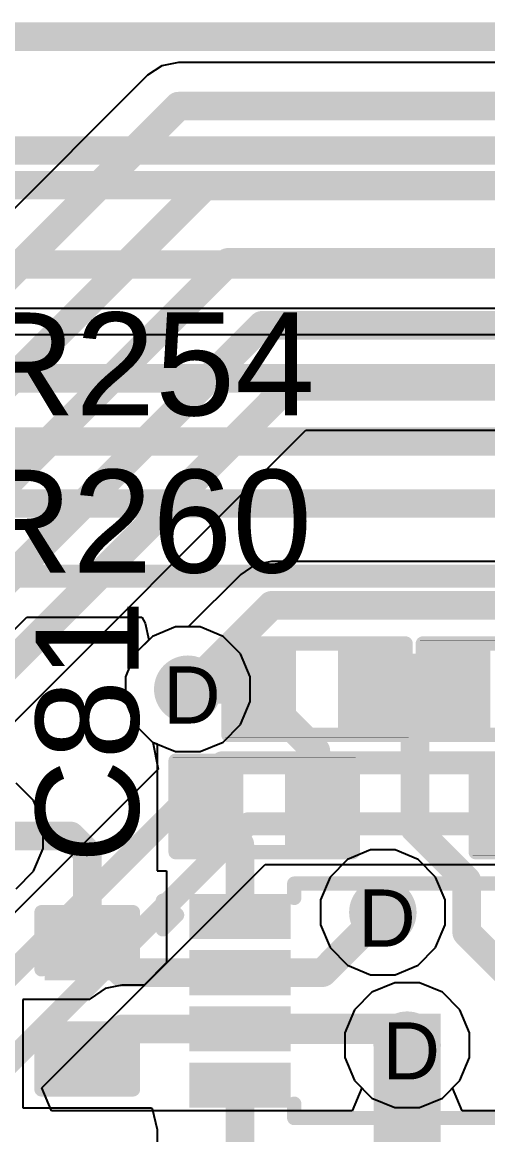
# Model space of a CAD drawing. Header units: inches. Extents: x -11 to 5428, y 0 to 5423.
# Drawn here: x 172.92 to 177.06, y 46.56 to 56.45 of the extents above; entities that cross this region are included whole.
import ezdxf

# ---------------------------------------------------------------- set-up
doc = ezdxf.new("R2010")
doc.units = ezdxf.units.IN
for name, color, linetype in [('Bottom Layer', 5, 'Continuous'), ('Dimension', 6, 'Continuous'), ('Drill Drawing', 1, 'Continuous'), ('GND', 16, 'Continuous'), ('PWR', 76, 'Continuous'), ('Top Layer', 1, 'Continuous'), ('Top Overlay', 2, 'Continuous'), ('Top Paste', 8, 'Continuous'), ('Top Solder', 216, 'Continuous'), ('Via Holes', 16, 'Continuous')]:
    doc.layers.add(name, color=color, linetype=linetype)
doc.styles.add('Arial', font='', dxfattribs={"height": 0.2})
doc.styles.get('Arial').set_extended_font_data('Arial')

# ---------------------------------------------------------------- blocks, each defined once
blk = doc.blocks.new('VSSOP_8_3_1_2_1__637')
at = {"layer": 'Top Layer'}
for points in [[(-1.15, 0.9), (-1.15, 0.6), (-1.95, 0.6), (-1.95, 0.9)], [(1.95, 0.9), (1.95, 0.6), (1.15, 0.6), (1.15, 0.9)], [(-1.15, 0.4), (-1.15, 0.1), (-1.95, 0.1), (-1.95, 0.4)], [(1.95, 0.4), (1.95, 0.1), (1.15, 0.1), (1.15, 0.4)], [(-1.15, -0.1), (-1.15, -0.4), (-1.95, -0.4), (-1.95, -0.1)], [(1.95, -0.1), (1.95, -0.4), (1.15, -0.4), (1.15, -0.1)], [(-1.15, -0.6), (-1.15, -0.9), (-1.95, -0.9), (-1.95, -0.6)], [(1.95, -0.6), (1.95, -0.9), (1.15, -0.9), (1.15, -0.6)]]:
    blk.add_hatch(color=1, dxfattribs=at).paths.add_polyline_path(points)
at = {"layer": 'Top Paste'}
for points in [[(-1.15, 0.9), (-1.15, 0.6), (-1.95, 0.6), (-1.95, 0.9)], [(1.95, 0.9), (1.95, 0.6), (1.15, 0.6), (1.15, 0.9)], [(-1.15, 0.4), (-1.15, 0.1), (-1.95, 0.1), (-1.95, 0.4)], [(1.95, 0.4), (1.95, 0.1), (1.15, 0.1), (1.15, 0.4)], [(-1.15, -0.1), (-1.15, -0.4), (-1.95, -0.4), (-1.95, -0.1)], [(1.95, -0.1), (1.95, -0.4), (1.15, -0.4), (1.15, -0.1)], [(-1.15, -0.6), (-1.15, -0.9), (-1.95, -0.9), (-1.95, -0.6)], [(1.95, -0.6), (1.95, -0.9), (1.15, -0.9), (1.15, -0.6)]]:
    blk.add_hatch(color=8, dxfattribs=at).paths.add_polyline_path(points)
at = {"layer": 'Top Solder'}
for points in [[(-1.1, 0.95), (-1.1, 0.55), (-2, 0.55), (-2, 0.95)], [(2, 0.95), (2, 0.55), (1.1, 0.55), (1.1, 0.95)], [(-1.1, 0.45), (-1.1, 0.05), (-2, 0.05), (-2, 0.45)], [(2, 0.45), (2, 0.05), (1.1, 0.05), (1.1, 0.45)], [(-1.1, -0.05), (-1.1, -0.45), (-2, -0.45), (-2, -0.05)], [(2, -0.05), (2, -0.45), (1.1, -0.45), (1.1, -0.05)], [(-1.1, -0.55), (-1.1, -0.95), (-2, -0.95), (-2, -0.55)], [(2, -0.55), (2, -0.95), (1.1, -0.95), (1.1, -0.55)]]:
    blk.add_hatch(color=216, dxfattribs=at).paths.add_polyline_path(points)
at = {"layer": 'Top Overlay'}
for points in [[(-1.0668, 1.0414, 0.127, 0.127, 0), (1.0668, 1.0414, 0.127, 0.127, 0)], [(-1.0668, 0.9144, 0.127, 0.127, 0), (-1.0668, 1.0414, 0.127, 0.127, 0)], [(1.0668, 0.9144, 0.127, 0.127, 0), (1.0668, 1.0414, 0.127, 0.127, 0)], [(-2.2352, 0.889, 0.127, 0.127, 0), (-2.1082, 0.762, 0.127, 0.127, 0)], [(-2.2352, 0.635, 0.127, 0.127, 0), (-2.2352, 0.889, 0.127, 0.127, 0)], [(-2.2352, 0.635, 0.127, 0.127, 0), (-2.1082, 0.762, 0.127, 0.127, 0)], [(-1.0668, -1.0414, 0.127, 0.127, 0), (-1.0668, -0.9144, 0.127, 0.127, 0)], [(1.0668, -1.0414, 0.127, 0.127, 0), (1.0668, -0.9144, 0.127, 0.127, 0)], [(-1.0668, -1.0414, 0.127, 0.127, 0), (1.0668, -1.0414, 0.127, 0.127, 0)]]:
    blk.add_lwpolyline(points, format="xyseb", dxfattribs=at)
for points in [[(-1.0986, 1.0414, 0.0635, 0.0635, 1), (-1.0351, 1.0414, 0.0635, 0.0635, 1)], [(-1.0986, 1.0414, 0.0635, 0.0635, 1), (-1.0351, 1.0414, 0.0635, 0.0635, 1)], [(1.035, 1.0414, 0.0635, 0.0635, 1), (1.0985, 1.0414, 0.0635, 0.0635, 1)], [(1.035, 1.0414, 0.0635, 0.0635, 1), (1.0985, 1.0414, 0.0635, 0.0635, 1)], [(-2.267, 0.889, 0.0635, 0.0635, 1), (-2.2035, 0.889, 0.0635, 0.0635, 1)], [(-2.267, 0.889, 0.0635, 0.0635, 1), (-2.2035, 0.889, 0.0635, 0.0635, 1)], [(-1.0986, 0.9144, 0.0635, 0.0635, 1), (-1.0351, 0.9144, 0.0635, 0.0635, 1)], [(1.035, 0.9144, 0.0635, 0.0635, 1), (1.0985, 0.9144, 0.0635, 0.0635, 1)], [(-2.14, 0.762, 0.0635, 0.0635, 1), (-2.0765, 0.762, 0.0635, 0.0635, 1)], [(-2.14, 0.762, 0.0635, 0.0635, 1), (-2.0765, 0.762, 0.0635, 0.0635, 1)], [(-2.267, 0.635, 0.0635, 0.0635, 1), (-2.2035, 0.635, 0.0635, 0.0635, 1)], [(-2.267, 0.635, 0.0635, 0.0635, 1), (-2.2035, 0.635, 0.0635, 0.0635, 1)], [(-1.0986, -0.9144, 0.0635, 0.0635, 1), (-1.0351, -0.9144, 0.0635, 0.0635, 1)], [(1.035, -0.9144, 0.0635, 0.0635, 1), (1.0985, -0.9144, 0.0635, 0.0635, 1)], [(-1.0986, -1.0414, 0.0635, 0.0635, 1), (-1.0351, -1.0414, 0.0635, 0.0635, 1)], [(-1.0986, -1.0414, 0.0635, 0.0635, 1), (-1.0351, -1.0414, 0.0635, 0.0635, 1)], [(1.035, -1.0414, 0.0635, 0.0635, 1), (1.0985, -1.0414, 0.0635, 0.0635, 1)], [(1.035, -1.0414, 0.0635, 0.0635, 1), (1.0985, -1.0414, 0.0635, 0.0635, 1)]]:
    blk.add_lwpolyline(points, format="xyseb", close=True, dxfattribs=at)
blk = doc.blocks.new('R___0402_660')
at = {"layer": 'Top Layer'}
for points in [[(-0.6985, -0.3175), (-0.6985, 0.3175), (-0.2413, 0.3175), (-0.2413, -0.3175)], [(0.2413, -0.3175), (0.2413, 0.3175), (0.6985, 0.3175), (0.6985, -0.3175)]]:
    blk.add_hatch(color=1, dxfattribs=at).paths.add_polyline_path(points)
at = {"layer": 'Top Paste'}
for points in [[(-0.6985, -0.3175), (-0.6985, 0.3175), (-0.2413, 0.3175), (-0.2413, -0.3175)], [(0.2413, -0.3175), (0.2413, 0.3175), (0.6985, 0.3175), (0.6985, -0.3175)]]:
    blk.add_hatch(color=8, dxfattribs=at).paths.add_polyline_path(points)
at = {"layer": 'Top Solder'}
for points in [[(-0.7535, -0.3725), (-0.7535, 0.3725), (-0.1863, 0.3725), (-0.1863, -0.3725)], [(0.1863, -0.3725), (0.1863, 0.3725), (0.7535, 0.3725), (0.7535, -0.3725)]]:
    blk.add_hatch(color=216, dxfattribs=at).paths.add_polyline_path(points)
at = {"layer": 'Top Overlay'}
for points in [[(-0.7874, 0.4064, 0.127, 0.127, 0), (-0.7874, -0.4064, 0.127, 0.127, 0)], [(0.7874, 0.4064, 0.127, 0.127, 0), (-0.7874, 0.4064, 0.127, 0.127, 0)], [(0.7874, 0.4064, 0.127, 0.127, 0), (0.7874, -0.4064, 0.127, 0.127, 0)], [(0.7874, -0.4064, 0.127, 0.127, 0), (-0.7874, -0.4064, 0.127, 0.127, 0)], [(0.8128, -0.4318, 0.00323, 0.00323, 0), (-0.8128, -0.4318, 0.00323, 0.00323, 0)]]:
    blk.add_lwpolyline(points, format="xyseb", dxfattribs=at)
for points in [[(-0.8191, 0.4064, 0.0635, 0.0635, 1), (-0.7556, 0.4064, 0.0635, 0.0635, 1)], [(-0.8191, 0.4064, 0.0635, 0.0635, 1), (-0.7556, 0.4064, 0.0635, 0.0635, 1)], [(0.7557, 0.4064, 0.0635, 0.0635, 1), (0.8192, 0.4064, 0.0635, 0.0635, 1)], [(0.7557, 0.4064, 0.0635, 0.0635, 1), (0.8192, 0.4064, 0.0635, 0.0635, 1)], [(-0.8191, -0.4064, 0.0635, 0.0635, 1), (-0.7556, -0.4064, 0.0635, 0.0635, 1)], [(-0.8191, -0.4064, 0.0635, 0.0635, 1), (-0.7556, -0.4064, 0.0635, 0.0635, 1)], [(0.7557, -0.4064, 0.0635, 0.0635, 1), (0.8192, -0.4064, 0.0635, 0.0635, 1)], [(0.7557, -0.4064, 0.0635, 0.0635, 1), (0.8192, -0.4064, 0.0635, 0.0635, 1)], [(-0.8136, -0.4318, 0.00161, 0.00161, 1), (-0.812, -0.4318, 0.00161, 0.00161, 1)], [(0.812, -0.4318, 0.00161, 0.00161, 1), (0.8136, -0.4318, 0.00161, 0.00161, 1)]]:
    blk.add_lwpolyline(points, format="xyseb", close=True, dxfattribs=at)
blk = doc.blocks.new('R___0402_661')
at = {"layer": 'Top Layer'}
for points in [[(-0.6985, -0.3175), (-0.6985, 0.3175), (-0.2413, 0.3175), (-0.2413, -0.3175)], [(0.2413, -0.3175), (0.2413, 0.3175), (0.6985, 0.3175), (0.6985, -0.3175)]]:
    blk.add_hatch(color=1, dxfattribs=at).paths.add_polyline_path(points)
at = {"layer": 'Top Paste'}
for points in [[(-0.6985, -0.3175), (-0.6985, 0.3175), (-0.2413, 0.3175), (-0.2413, -0.3175)], [(0.2413, -0.3175), (0.2413, 0.3175), (0.6985, 0.3175), (0.6985, -0.3175)]]:
    blk.add_hatch(color=8, dxfattribs=at).paths.add_polyline_path(points)
at = {"layer": 'Top Solder'}
for points in [[(-0.7535, -0.3725), (-0.7535, 0.3725), (-0.1863, 0.3725), (-0.1863, -0.3725)], [(0.1863, -0.3725), (0.1863, 0.3725), (0.7535, 0.3725), (0.7535, -0.3725)]]:
    blk.add_hatch(color=216, dxfattribs=at).paths.add_polyline_path(points)
at = {"layer": 'Top Overlay'}
for points in [[(-0.7874, -0.4064, 0.127, 0.127, 0), (-0.7874, 0.4064, 0.127, 0.127, 0)], [(-0.7874, 0.4064, 0.127, 0.127, 0), (0.7874, 0.4064, 0.127, 0.127, 0)], [(0.7874, -0.4064, 0.127, 0.127, 0), (0.7874, 0.4064, 0.127, 0.127, 0)], [(-0.7874, -0.4064, 0.127, 0.127, 0), (0.7874, -0.4064, 0.127, 0.127, 0)], [(-0.8128, -0.4318, 0.00323, 0.00323, 0), (0.8128, -0.4318, 0.00323, 0.00323, 0)]]:
    blk.add_lwpolyline(points, format="xyseb", dxfattribs=at)
for points in [[(-0.8192, 0.4064, 0.0635, 0.0635, 1), (-0.7557, 0.4064, 0.0635, 0.0635, 1)], [(-0.8192, 0.4064, 0.0635, 0.0635, 1), (-0.7557, 0.4064, 0.0635, 0.0635, 1)], [(0.7556, 0.4064, 0.0635, 0.0635, 1), (0.8191, 0.4064, 0.0635, 0.0635, 1)], [(0.7556, 0.4064, 0.0635, 0.0635, 1), (0.8191, 0.4064, 0.0635, 0.0635, 1)], [(-0.8192, -0.4064, 0.0635, 0.0635, 1), (-0.7557, -0.4064, 0.0635, 0.0635, 1)], [(-0.8192, -0.4064, 0.0635, 0.0635, 1), (-0.7557, -0.4064, 0.0635, 0.0635, 1)], [(0.7556, -0.4064, 0.0635, 0.0635, 1), (0.8191, -0.4064, 0.0635, 0.0635, 1)], [(0.7556, -0.4064, 0.0635, 0.0635, 1), (0.8191, -0.4064, 0.0635, 0.0635, 1)], [(-0.8136, -0.4318, 0.00161, 0.00161, 1), (-0.812, -0.4318, 0.00161, 0.00161, 1)], [(0.812, -0.4318, 0.00161, 0.00161, 1), (0.8136, -0.4318, 0.00161, 0.00161, 1)]]:
    blk.add_lwpolyline(points, format="xyseb", close=True, dxfattribs=at)
blk = doc.blocks.new('R___0402_665')
at = {"layer": 'Top Layer'}
for points in [[(-0.6985, -0.3175), (-0.6985, 0.3175), (-0.2413, 0.3175), (-0.2413, -0.3175)], [(0.2413, -0.3175), (0.2413, 0.3175), (0.6985, 0.3175), (0.6985, -0.3175)]]:
    blk.add_hatch(color=1, dxfattribs=at).paths.add_polyline_path(points)
at = {"layer": 'Top Paste'}
for points in [[(-0.6985, -0.3175), (-0.6985, 0.3175), (-0.2413, 0.3175), (-0.2413, -0.3175)], [(0.2413, -0.3175), (0.2413, 0.3175), (0.6985, 0.3175), (0.6985, -0.3175)]]:
    blk.add_hatch(color=8, dxfattribs=at).paths.add_polyline_path(points)
at = {"layer": 'Top Solder'}
for points in [[(-0.7535, -0.3725), (-0.7535, 0.3725), (-0.1863, 0.3725), (-0.1863, -0.3725)], [(0.1863, -0.3725), (0.1863, 0.3725), (0.7535, 0.3725), (0.7535, -0.3725)]]:
    blk.add_hatch(color=216, dxfattribs=at).paths.add_polyline_path(points)
at = {"layer": 'Top Overlay'}
for points in [[(-0.7874, 0.4064, 0.127, 0.127, 0), (-0.7874, -0.4064, 0.127, 0.127, 0)], [(0.7874, 0.4064, 0.127, 0.127, 0), (-0.7874, 0.4064, 0.127, 0.127, 0)], [(0.7874, 0.4064, 0.127, 0.127, 0), (0.7874, -0.4064, 0.127, 0.127, 0)], [(0.7874, -0.4064, 0.127, 0.127, 0), (-0.7874, -0.4064, 0.127, 0.127, 0)], [(0.8128, -0.4318, 0.00323, 0.00323, 0), (-0.8128, -0.4318, 0.00323, 0.00323, 0)]]:
    blk.add_lwpolyline(points, format="xyseb", dxfattribs=at)
for points in [[(-0.8191, 0.4064, 0.0635, 0.0635, 1), (-0.7556, 0.4064, 0.0635, 0.0635, 1)], [(-0.8191, 0.4064, 0.0635, 0.0635, 1), (-0.7556, 0.4064, 0.0635, 0.0635, 1)], [(0.7557, 0.4064, 0.0635, 0.0635, 1), (0.8192, 0.4064, 0.0635, 0.0635, 1)], [(0.7557, 0.4064, 0.0635, 0.0635, 1), (0.8192, 0.4064, 0.0635, 0.0635, 1)], [(-0.8191, -0.4064, 0.0635, 0.0635, 1), (-0.7556, -0.4064, 0.0635, 0.0635, 1)], [(-0.8191, -0.4064, 0.0635, 0.0635, 1), (-0.7556, -0.4064, 0.0635, 0.0635, 1)], [(0.7557, -0.4064, 0.0635, 0.0635, 1), (0.8192, -0.4064, 0.0635, 0.0635, 1)], [(0.7557, -0.4064, 0.0635, 0.0635, 1), (0.8192, -0.4064, 0.0635, 0.0635, 1)], [(-0.8136, -0.4318, 0.00161, 0.00161, 1), (-0.812, -0.4318, 0.00161, 0.00161, 1)], [(0.812, -0.4318, 0.00161, 0.00161, 1), (0.8136, -0.4318, 0.00161, 0.00161, 1)]]:
    blk.add_lwpolyline(points, format="xyseb", close=True, dxfattribs=at)
blk = doc.blocks.new('R___0402_666')
at = {"layer": 'Top Layer'}
for points in [[(-0.6985, -0.3175), (-0.6985, 0.3175), (-0.2413, 0.3175), (-0.2413, -0.3175)], [(0.2413, -0.3175), (0.2413, 0.3175), (0.6985, 0.3175), (0.6985, -0.3175)]]:
    blk.add_hatch(color=1, dxfattribs=at).paths.add_polyline_path(points)
at = {"layer": 'Top Paste'}
for points in [[(-0.6985, -0.3175), (-0.6985, 0.3175), (-0.2413, 0.3175), (-0.2413, -0.3175)], [(0.2413, -0.3175), (0.2413, 0.3175), (0.6985, 0.3175), (0.6985, -0.3175)]]:
    blk.add_hatch(color=8, dxfattribs=at).paths.add_polyline_path(points)
at = {"layer": 'Top Solder'}
for points in [[(-0.7535, -0.3725), (-0.7535, 0.3725), (-0.1863, 0.3725), (-0.1863, -0.3725)], [(0.1863, -0.3725), (0.1863, 0.3725), (0.7535, 0.3725), (0.7535, -0.3725)]]:
    blk.add_hatch(color=216, dxfattribs=at).paths.add_polyline_path(points)
at = {"layer": 'Top Overlay'}
for points in [[(-0.7874, -0.4064, 0.127, 0.127, 0), (-0.7874, 0.4064, 0.127, 0.127, 0)], [(-0.7874, 0.4064, 0.127, 0.127, 0), (0.7874, 0.4064, 0.127, 0.127, 0)], [(0.7874, -0.4064, 0.127, 0.127, 0), (0.7874, 0.4064, 0.127, 0.127, 0)], [(-0.7874, -0.4064, 0.127, 0.127, 0), (0.7874, -0.4064, 0.127, 0.127, 0)], [(-0.8128, -0.4318, 0.00323, 0.00323, 0), (0.8128, -0.4318, 0.00323, 0.00323, 0)]]:
    blk.add_lwpolyline(points, format="xyseb", dxfattribs=at)
for points in [[(-0.8192, 0.4064, 0.0635, 0.0635, 1), (-0.7557, 0.4064, 0.0635, 0.0635, 1)], [(-0.8192, 0.4064, 0.0635, 0.0635, 1), (-0.7557, 0.4064, 0.0635, 0.0635, 1)], [(0.7556, 0.4064, 0.0635, 0.0635, 1), (0.8191, 0.4064, 0.0635, 0.0635, 1)], [(0.7556, 0.4064, 0.0635, 0.0635, 1), (0.8191, 0.4064, 0.0635, 0.0635, 1)], [(-0.8192, -0.4064, 0.0635, 0.0635, 1), (-0.7557, -0.4064, 0.0635, 0.0635, 1)], [(-0.8192, -0.4064, 0.0635, 0.0635, 1), (-0.7557, -0.4064, 0.0635, 0.0635, 1)], [(0.7556, -0.4064, 0.0635, 0.0635, 1), (0.8191, -0.4064, 0.0635, 0.0635, 1)], [(0.7556, -0.4064, 0.0635, 0.0635, 1), (0.8191, -0.4064, 0.0635, 0.0635, 1)], [(-0.8136, -0.4318, 0.00161, 0.00161, 1), (-0.812, -0.4318, 0.00161, 0.00161, 1)], [(0.812, -0.4318, 0.00161, 0.00161, 1), (0.8136, -0.4318, 0.00161, 0.00161, 1)]]:
    blk.add_lwpolyline(points, format="xyseb", close=True, dxfattribs=at)
blk = doc.blocks.new('C___0402_790')
at = {"layer": 'Top Layer'}
for points in [[(-0.6985, -0.3175), (-0.6985, 0.3175), (-0.2413, 0.3175), (-0.2413, -0.3175)], [(0.2413, -0.3175), (0.2413, 0.3175), (0.6985, 0.3175), (0.6985, -0.3175)]]:
    blk.add_hatch(color=1, dxfattribs=at).paths.add_polyline_path(points)
at = {"layer": 'Top Paste'}
for points in [[(-0.6985, -0.3175), (-0.6985, 0.3175), (-0.2413, 0.3175), (-0.2413, -0.3175)], [(0.2413, -0.3175), (0.2413, 0.3175), (0.6985, 0.3175), (0.6985, -0.3175)]]:
    blk.add_hatch(color=8, dxfattribs=at).paths.add_polyline_path(points)
at = {"layer": 'Top Solder'}
for points in [[(-0.7585, -0.3775), (-0.7585, 0.3775), (-0.1813, 0.3775), (-0.1813, -0.3775)], [(0.1813, -0.3775), (0.1813, 0.3775), (0.7585, 0.3775), (0.7585, -0.3775)]]:
    blk.add_hatch(color=216, dxfattribs=at).paths.add_polyline_path(points)
at = {"layer": 'Top Overlay'}
for points in [[(-0.2794, 0.4064, 0.127, 0.127, 0), (-0.7874, 0.4064, 0.127, 0.127, 0)], [(-0.7874, -0.4064, 0.127, 0.127, 0), (-0.7874, 0.4064, 0.127, 0.127, 0)], [(0.7874, 0.4064, 0.127, 0.127, 0), (0.2794, 0.4064, 0.127, 0.127, 0)], [(0.7874, -0.4064, 0.127, 0.127, 0), (0.7874, 0.4064, 0.127, 0.127, 0)], [(-0.2794, -0.4064, 0.127, 0.127, 0), (-0.7874, -0.4064, 0.127, 0.127, 0)], [(0.7874, -0.4064, 0.127, 0.127, 0), (0.2794, -0.4064, 0.127, 0.127, 0)]]:
    blk.add_lwpolyline(points, format="xyseb", dxfattribs=at)
for points in [[(-0.8192, 0.4064, 0.0635, 0.0635, 1), (-0.7557, 0.4064, 0.0635, 0.0635, 1)], [(-0.8192, 0.4064, 0.0635, 0.0635, 1), (-0.7557, 0.4064, 0.0635, 0.0635, 1)], [(-0.3112, 0.4064, 0.0635, 0.0635, 1), (-0.2477, 0.4064, 0.0635, 0.0635, 1)], [(0.2476, 0.4064, 0.0635, 0.0635, 1), (0.3111, 0.4064, 0.0635, 0.0635, 1)], [(0.7556, 0.4064, 0.0635, 0.0635, 1), (0.8191, 0.4064, 0.0635, 0.0635, 1)], [(0.7556, 0.4064, 0.0635, 0.0635, 1), (0.8191, 0.4064, 0.0635, 0.0635, 1)], [(-0.8192, -0.4064, 0.0635, 0.0635, 1), (-0.7557, -0.4064, 0.0635, 0.0635, 1)], [(-0.8192, -0.4064, 0.0635, 0.0635, 1), (-0.7557, -0.4064, 0.0635, 0.0635, 1)], [(-0.3112, -0.4064, 0.0635, 0.0635, 1), (-0.2477, -0.4064, 0.0635, 0.0635, 1)], [(0.2476, -0.4064, 0.0635, 0.0635, 1), (0.3111, -0.4064, 0.0635, 0.0635, 1)], [(0.7556, -0.4064, 0.0635, 0.0635, 1), (0.8191, -0.4064, 0.0635, 0.0635, 1)], [(0.7556, -0.4064, 0.0635, 0.0635, 1), (0.8191, -0.4064, 0.0635, 0.0635, 1)]]:
    blk.add_lwpolyline(points, format="xyseb", close=True, dxfattribs=at)

msp = doc.modelspace()

# ---------------------------------------------------------------- hatches: boundary and pattern name
at = {"layer": 'Bottom Layer'}
h = msp.add_hatch(color=5, dxfattribs=at)
edge = h.paths.add_edge_path()
edge.add_arc((174.3894, 50.5206), 0.3, 0, 360)
h = msp.add_hatch(color=5, dxfattribs=at)
edge = h.paths.add_edge_path()
edge.add_arc((176.124, 48.5381), 0.3, 0, 360)
h = msp.add_hatch(color=5, dxfattribs=at)
edge = h.paths.add_edge_path()
edge.add_arc((176.3404, 47.3576), 0.3, 0, 360)
at = {"layer": 'GND'}
h = msp.add_hatch(color=16, dxfattribs=at)
edge = h.paths.add_edge_path()
edge.add_arc((174.3894, 50.5206), 0.3, 0, 360)
h = msp.add_hatch(color=16, dxfattribs=at)
edge = h.paths.add_edge_path()
edge.add_arc((176.124, 48.5381), 0.3, 0, 360)
h = msp.add_hatch(color=16, dxfattribs=at)
edge = h.paths.add_edge_path()
edge.add_arc((176.3404, 47.3576), 0.3, 0, 360)
at = {"layer": 'PWR'}
h = msp.add_hatch(color=76, dxfattribs=at)
edge = h.paths.add_edge_path()
edge.add_arc((174.3894, 50.5206), 0.3, 0, 360)
h = msp.add_hatch(color=76, dxfattribs=at)
edge = h.paths.add_edge_path()
edge.add_arc((176.124, 48.5381), 0.3, 0, 360)
h = msp.add_hatch(color=76, dxfattribs=at)
edge = h.paths.add_edge_path()
edge.add_arc((176.3404, 47.3576), 0.3, 0, 360)
at = {"layer": 'Top Layer'}
h = msp.add_hatch(color=1, dxfattribs=at)
edge = h.paths.add_edge_path()
edge.add_arc((174.3894, 50.5206), 0.3, 0, 360)
for points in [[(175.7801, 50.2031), (177.0259, 50.2031), (177.0259, 50.8381), (175.7801, 50.8381)], [(174.453, 47.3674), (176.6392, 47.3674), (176.6392, 47.6375), (174.453, 47.6375)], [(176.041, 44.6405), (176.6392, 44.6405), (176.6392, 47.6375), (176.041, 47.6375)]]:
    msp.add_hatch(color=1, dxfattribs=at).paths.add_polyline_path(points)
h = msp.add_hatch(color=1, dxfattribs=at)
edge = h.paths.add_edge_path()
edge.add_arc((176.124, 48.5381), 0.3, 0, 360)
h = msp.add_hatch(color=1, dxfattribs=at)
edge = h.paths.add_edge_path()
edge.add_arc((176.3404, 47.3576), 0.3, 0, 360)
at = {"layer": 'Via Holes'}
h = msp.add_hatch(color=7, dxfattribs=at)
edge = h.paths.add_edge_path()
edge.add_arc((174.3894, 50.5206), 0.15, 0, 360)
h = msp.add_hatch(color=7, dxfattribs=at)
edge = h.paths.add_edge_path()
edge.add_arc((176.124, 48.5381), 0.15, 0, 360)
h = msp.add_hatch(color=7, dxfattribs=at)
edge = h.paths.add_edge_path()
edge.add_arc((176.3404, 47.3576), 0.15, 0, 360)

# ---------------------------------------------------------------- linework, layer by layer
at = {"layer": 'Bottom Layer'}
for p, q in [((174.1582, 56.0611), (174.0322, 55.9769)), ((174.3068, 56.0907), (174.1582, 56.0611)), ((179.2338, 56.0907), (174.3068, 56.0907)), ((174.0322, 55.9769), (170.3204, 52.2651)), ((171.9228, 49.3062), (175.4401, 52.8235)), ((175.4401, 52.8235), (186.8735, 52.8235)), ((174.9864, 51.6251), (174.8604, 51.5409)), ((175.1351, 51.6547), (174.9864, 51.6251)), ((188.4939, 51.6547), (175.1351, 51.6547)), ((174.8604, 51.5409), (174.3941, 51.0746)), ((174.2792, 51.0746), (174.0756, 50.9903)), ((174.3941, 51.0746), (174.2792, 51.0746)), ((174.0756, 50.9903), (173.9198, 50.8344)), ((173.9198, 50.8344), (173.8354, 50.6308)), ((173.8354, 50.6308), (173.8354, 50.4104)), ((173.8354, 50.4104), (173.9198, 50.2068)), ((173.9198, 50.2068), (174.0756, 50.051)), ((174.0756, 50.051), (174.0778, 50.0501)), ((174.0778, 50.0501), (174.1255, 49.8104)), ((174.1255, 49.8104), (172.3633, 48.0482)), ((173.0929, 46.9786), (175.0766, 48.9623)), ((175.0766, 48.9623), (192.1362, 48.9623)), ((176.2302, 47.9116), (176.0266, 47.8273)), ((176.4506, 47.9116), (176.2302, 47.9116)), ((176.6542, 47.8273), (176.4506, 47.9116)), ((176.0266, 47.8273), (175.8707, 47.6714)), ((176.8101, 47.6714), (176.6542, 47.8273)), ((175.8707, 47.6714), (175.7864, 47.4678)), ((176.8944, 47.4678), (176.8101, 47.6714)), ((175.7864, 47.4678), (175.7864, 47.2474)), ((176.8944, 47.2474), (176.8944, 47.4678)), ((175.7864, 47.2474), (175.8707, 47.0438)), ((176.8101, 47.0438), (176.8944, 47.2474)), ((173.1771, 46.7754), (173.0929, 46.9786)), ((175.9359, 46.9786), (175.8517, 46.7754)), ((175.8707, 47.0438), (175.9359, 46.9786)), ((176.7449, 46.9786), (176.8101, 47.0438)), ((176.829, 46.7754), (176.7449, 46.9786)), ((175.8517, 46.7754), (173.1771, 46.7754)), ((180.7578, 46.7754), (176.829, 46.7754))]:
    msp.add_line(p, q, dxfattribs=at)
for points in [[(157.734, 39.1294, 0.254, 0.254, 0), (174.3068, 55.7022, 0.254, 0.254, 0)], [(174.3068, 55.7022, 0.254, 0.254, 0), (179.6288, 55.7022, 0.254, 0.254, 0)], [(158.3497, 38.7992, 0.254, 0.254, 0), (174.5415, 54.991, 0.254, 0.254, 0)], [(174.5415, 54.991, 0.254, 0.254, 0), (185.928, 54.991, 0.254, 0.254, 0)], [(159.0295, 38.596, 0.254, 0.254, 0), (174.7473, 54.3139, 0.254, 0.254, 0)], [(174.7473, 54.3139, 0.254, 0.254, 0), (186.1591, 54.3139, 0.254, 0.254, 0)], [(160.0518, 38.7567, 0.254, 0.254, 0), (175.0495, 53.7544, 0.254, 0.254, 0)], [(175.0495, 53.7544, 0.254, 0.254, 0), (186.5078, 53.7544, 0.254, 0.254, 0)], [(161.0741, 39.0068, 0.254, 0.254, 0), (175.2792, 53.2119, 0.254, 0.254, 0)], [(175.2792, 53.2119, 0.254, 0.254, 0), (186.8735, 53.2119, 0.254, 0.254, 0)], [(174.3894, 50.5206, 0.254, 0.254, 0), (175.1351, 51.2662, 0.254, 0.254, 0)], [(175.1351, 51.2662, 0.254, 0.254, 0), (188.6548, 51.2662, 0.254, 0.254, 0)], [(163.3646, 38.5368, 0.2032, 0.2032, 0), (174.695, 49.8672, 0.2032, 0.2032, 0)], [(174.695, 49.8672, 0.2032, 0.2032, 0), (191.9548, 49.8672, 0.2032, 0.2032, 0)], [(163.958, 38.3565, 0.2032, 0.2032, 0), (174.9265, 49.3249, 0.2032, 0.2032, 0)], [(174.9265, 49.3249, 0.2032, 0.2032, 0), (192.1999, 49.3249, 0.2032, 0.2032, 0)]]:
    msp.add_lwpolyline(points, format="xyseb", dxfattribs=at)
for points in [[(174.2433, 55.7022, 0.127, 0.127, 1), (174.3703, 55.7022, 0.127, 0.127, 1)], [(174.2433, 55.7022, 0.127, 0.127, 1), (174.3703, 55.7022, 0.127, 0.127, 1)], [(174.478, 54.991, 0.127, 0.127, 1), (174.605, 54.991, 0.127, 0.127, 1)], [(174.478, 54.991, 0.127, 0.127, 1), (174.605, 54.991, 0.127, 0.127, 1)], [(174.6838, 54.3139, 0.127, 0.127, 1), (174.8108, 54.3139, 0.127, 0.127, 1)], [(174.6838, 54.3139, 0.127, 0.127, 1), (174.8108, 54.3139, 0.127, 0.127, 1)], [(174.986, 53.7544, 0.127, 0.127, 1), (175.113, 53.7544, 0.127, 0.127, 1)], [(174.986, 53.7544, 0.127, 0.127, 1), (175.113, 53.7544, 0.127, 0.127, 1)], [(175.2157, 53.2119, 0.127, 0.127, 1), (175.3427, 53.2119, 0.127, 0.127, 1)], [(175.2157, 53.2119, 0.127, 0.127, 1), (175.3427, 53.2119, 0.127, 0.127, 1)], [(175.0716, 51.2662, 0.127, 0.127, 1), (175.1986, 51.2662, 0.127, 0.127, 1)], [(175.0716, 51.2662, 0.127, 0.127, 1), (175.1986, 51.2662, 0.127, 0.127, 1)], [(174.3259, 50.5206, 0.127, 0.127, 1), (174.4529, 50.5206, 0.127, 0.127, 1)], [(174.6442, 49.8672, 0.1016, 0.1016, 1), (174.7458, 49.8672, 0.1016, 0.1016, 1)], [(174.6442, 49.8672, 0.1016, 0.1016, 1), (174.7458, 49.8672, 0.1016, 0.1016, 1)], [(174.8757, 49.3249, 0.1016, 0.1016, 1), (174.9773, 49.3249, 0.1016, 0.1016, 1)], [(174.8757, 49.3249, 0.1016, 0.1016, 1), (174.9773, 49.3249, 0.1016, 0.1016, 1)]]:
    msp.add_lwpolyline(points, format="xyseb", close=True, dxfattribs=at)
at = {"layer": 'Dimension'}
msp.add_lwpolyline([(0, 55, 0.254, 0.254, 0), (344, 55, 0.254, 0.254, 0)], format="xyseb", dxfattribs=at)
at = {"layer": 'GND'}
for p, q in [((174.2792, 51.0746), (174.0756, 50.9903)), ((174.4996, 51.0746), (174.2792, 51.0746)), ((174.7033, 50.9903), (174.4996, 51.0746)), ((174.0756, 50.9903), (173.9198, 50.8344)), ((174.8591, 50.8344), (174.7033, 50.9903)), ((173.9198, 50.8344), (173.8354, 50.6308)), ((174.9434, 50.6308), (174.8591, 50.8344)), ((173.8354, 50.6308), (173.8354, 50.4104)), ((174.9434, 50.4104), (174.9434, 50.6308)), ((173.8354, 50.4104), (173.9198, 50.2068)), ((174.8591, 50.2068), (174.9434, 50.4104)), ((173.9198, 50.2068), (174.0756, 50.051)), ((174.7033, 50.051), (174.8591, 50.2068)), ((174.0756, 50.051), (174.2792, 49.9666)), ((174.4996, 49.9666), (174.7033, 50.051)), ((174.2792, 49.9666), (174.4996, 49.9666)), ((176.2302, 47.9116), (176.0266, 47.8273)), ((176.4506, 47.9116), (176.2302, 47.9116)), ((176.6542, 47.8273), (176.4506, 47.9116)), ((176.0266, 47.8273), (175.8707, 47.6714)), ((176.8101, 47.6714), (176.6542, 47.8273)), ((175.8707, 47.6714), (175.7864, 47.4678)), ((176.8944, 47.4678), (176.8101, 47.6714)), ((175.7864, 47.4678), (175.7864, 47.2474)), ((176.8944, 47.2474), (176.8944, 47.4678)), ((175.7864, 47.2474), (175.8707, 47.0438)), ((176.8101, 47.0438), (176.8944, 47.2474)), ((175.8707, 47.0438), (176.0266, 46.8879)), ((176.6542, 46.8879), (176.8101, 47.0438)), ((176.0266, 46.8879), (176.2302, 46.8036)), ((176.4506, 46.8036), (176.6542, 46.8879)), ((176.2302, 46.8036), (176.4506, 46.8036))]:
    msp.add_line(p, q, dxfattribs=at)
at = {"layer": 'PWR'}
for p, q in [((174.2792, 51.0746), (174.0756, 50.9903)), ((174.4996, 51.0746), (174.2792, 51.0746)), ((174.7033, 50.9903), (174.4996, 51.0746)), ((174.0756, 50.9903), (173.9198, 50.8344)), ((174.8591, 50.8344), (174.7033, 50.9903)), ((173.9198, 50.8344), (173.8354, 50.6308)), ((174.9434, 50.6308), (174.8591, 50.8344)), ((173.8354, 50.6308), (173.8354, 50.4104)), ((174.9434, 50.4104), (174.9434, 50.6308)), ((173.8354, 50.4104), (173.9198, 50.2068)), ((174.8591, 50.2068), (174.9434, 50.4104)), ((173.9198, 50.2068), (174.0756, 50.051)), ((174.7033, 50.051), (174.8591, 50.2068)), ((174.0756, 50.051), (174.2792, 49.9666)), ((174.4996, 49.9666), (174.7033, 50.051)), ((174.2792, 49.9666), (174.4996, 49.9666)), ((173.019, 49.5308), (172.8631, 49.6866)), ((173.1033, 49.3272), (173.019, 49.5308)), ((173.1033, 49.1068), (173.1033, 49.3272)), ((173.019, 48.9031), (173.1033, 49.1068)), ((176.0138, 49.0921), (175.8102, 49.0077)), ((176.2342, 49.0921), (176.0138, 49.0921)), ((176.4378, 49.0077), (176.2342, 49.0921)), ((175.8102, 49.0077), (175.6543, 48.8519)), ((176.5937, 48.8519), (176.4378, 49.0077)), ((172.8631, 48.7473), (173.019, 48.9031)), ((175.6543, 48.8519), (175.57, 48.6483)), ((176.678, 48.6483), (176.5937, 48.8519)), ((175.57, 48.6483), (175.57, 48.4279)), ((176.678, 48.4279), (176.678, 48.6483)), ((175.57, 48.4279), (175.6543, 48.2243)), ((176.5937, 48.2243), (176.678, 48.4279)), ((175.6543, 48.2243), (175.8102, 48.0684)), ((176.4378, 48.0684), (176.5937, 48.2243)), ((175.8102, 48.0684), (176.0138, 47.9841)), ((176.2342, 47.9841), (176.4378, 48.0684)), ((176.0138, 47.9841), (176.2342, 47.9841))]:
    msp.add_line(p, q, dxfattribs=at)
at = {"layer": 'Top Layer'}
for p, q in [((168.2112, 53.9066), (177.215, 53.9066)), ((184.2592, 53.6709), (168.2112, 53.6709)), ((169.7603, 47.9625), (172.9598, 51.1621)), ((172.9598, 51.1621), (173.982, 51.1621)), ((173.982, 51.1621), (174.0119, 51.1072)), ((174.0119, 51.1072), (174.0443, 50.9589)), ((174.0443, 50.9589), (173.9198, 50.8344)), ((173.9198, 50.8344), (173.8354, 50.6308)), ((173.8354, 50.6308), (173.8354, 50.4104)), ((173.8354, 50.4104), (173.9198, 50.2068)), ((173.9198, 50.2068), (174.0756, 50.051)), ((174.0756, 50.051), (174.1164, 50.0341)), ((174.1164, 50.0341), (174.1164, 48.9077)), ((174.1164, 48.9077), (174.199, 48.906)), ((174.199, 48.906), (174.199, 48.098)), ((174.199, 48.0937), (174.0022, 47.8905)), ((174.199, 48.098), (174.199, 48.098)), ((174.199, 48.098), (174.199, 48.0937)), ((173.6558, 47.8609), (173.5297, 47.7767)), ((173.8044, 47.8905), (173.6558, 47.8609)), ((174.0022, 47.8905), (173.8044, 47.8905)), ((173.5178, 47.7647), (172.9241, 47.7647)), ((172.9241, 47.7647), (172.9241, 46.7995)), ((173.5297, 47.7767), (173.5178, 47.7647)), ((172.9241, 46.7995), (174.0671, 46.7995)), ((174.0671, 46.7995), (174.0721, 46.7939)), ((174.0721, 46.7939), (174.1164, 46.609)), ((174.1164, 46.609), (174.1164, 46.609)), ((174.1164, 46.609), (174.1164, 45.466))]:
    msp.add_line(p, q, dxfattribs=at)
for points in [[(167.7286, 56.3205, 0.254, 0.254, 0), (177.3007, 56.3205, 0.254, 0.254, 0)], [(167.7286, 55.3078, 0.254, 0.254, 0), (177.2219, 55.3078, 0.254, 0.254, 0)], [(167.7286, 54.2951, 0.254, 0.254, 0), (177.215, 54.2951, 0.254, 0.254, 0)], [(167.7286, 53.2824, 0.254, 0.254, 0), (211.495, 53.2824, 0.254, 0.254, 0)], [(168.0918, 52.7218, 0.254, 0.254, 0), (211.1963, 52.7218, 0.254, 0.254, 0)], [(172.5898, 52.1711, 0.254, 0.254, 0), (210.881, 52.1711, 0.254, 0.254, 0)], [(172.8097, 51.5247, 0.2032, 0.2032, 0), (191.8208, 51.5247, 0.2032, 0.2032, 0)], [(174.3894, 50.5206, 0.254, 0.254, 0), (175.0244, 50.5206, 0.254, 0.254, 0)], [(175.0689, 50.4317, 0.254, 0.254, 0), (175.0689, 50.5206, 0.254, 0.254, 0)], [(176.4099, 49.2811, 0.254, 0.254, 0), (176.4099, 50.5461, 0.254, 0.254, 0)], [(175.0689, 50.4317, 0.254, 0.254, 0), (175.5288, 49.9718, 0.254, 0.254, 0)], [(175.5288, 49.4892, 0.254, 0.254, 0), (175.5288, 49.9718, 0.254, 0.254, 0)], [(174.599, 49.3903, 0.254, 0.254, 0), (174.599, 49.4792, 0.254, 0.254, 0)], [(175.5288, 49.4892, 0.254, 0.254, 0), (175.5388, 49.4792, 0.254, 0.254, 0)], [(174.599, 49.3903, 0.254, 0.254, 0), (174.7006, 49.2887, 0.254, 0.254, 0)], [(172.5493, 49.217, 0.254, 0.254, 0), (173.3468, 49.217, 0.254, 0.254, 0)], [(173.3468, 49.217, 0.254, 0.254, 0), (173.4956, 49.0682, 0.254, 0.254, 0)], [(174.7006, 49.2887, 0.254, 0.254, 0), (174.7042, 49.2887, 0.254, 0.254, 0)], [(174.7042, 49.2887, 0.254, 0.254, 0), (174.853, 49.1399, 0.254, 0.254, 0)], [(176.4099, 49.2811, 0.254, 0.254, 0), (176.8698, 48.8212, 0.254, 0.254, 0)], [(174.853, 48.502, 0.254, 0.254, 0), (174.853, 49.1399, 0.254, 0.254, 0)], [(173.4956, 48.2219, 0.254, 0.254, 0), (173.4956, 49.0682, 0.254, 0.254, 0)], [(176.8698, 48.3586, 0.254, 0.254, 0), (176.8698, 48.8212, 0.254, 0.254, 0)], [(175.5879, 48.002, 0.254, 0.254, 0), (176.124, 48.5381, 0.254, 0.254, 0)], [(176.8698, 48.3586, 0.254, 0.254, 0), (177.2264, 48.002, 0.254, 0.254, 0)], [(173.4956, 48.2219, 0.254, 0.254, 0), (173.5845, 48.2219, 0.254, 0.254, 0)], [(173.5845, 48.2219, 0.254, 0.254, 0), (173.8045, 48.002, 0.254, 0.254, 0)], [(173.8045, 48.002, 0.254, 0.254, 0), (175.5879, 48.002, 0.254, 0.254, 0)], [(173.5845, 47.2821, 0.254, 0.254, 0), (173.8044, 47.502, 0.254, 0.254, 0)], [(173.8044, 47.502, 0.254, 0.254, 0), (174.853, 47.502, 0.254, 0.254, 0)], [(174.853, 47.502, 0.254, 0.254, 0), (175.8404, 47.502, 0.254, 0.254, 0)], [(173.4956, 47.2821, 0.254, 0.254, 0), (173.5845, 47.2821, 0.254, 0.254, 0)], [(174.853, 46.3768, 0.254, 0.254, 0), (174.853, 47.002, 0.254, 0.254, 0)]]:
    msp.add_lwpolyline(points, format="xyseb", dxfattribs=at)
for points in [[(174.3259, 50.5206, 0.127, 0.127, 1), (174.4529, 50.5206, 0.127, 0.127, 1)], [(174.9609, 50.5206, 0.127, 0.127, 1), (175.0879, 50.5206, 0.127, 0.127, 1)], [(175.0054, 50.5206, 0.127, 0.127, 1), (175.1324, 50.5206, 0.127, 0.127, 1)], [(176.3464, 50.5461, 0.127, 0.127, 1), (176.4734, 50.5461, 0.127, 0.127, 1)], [(175.0054, 50.4317, 0.127, 0.127, 1), (175.1324, 50.4317, 0.127, 0.127, 1)], [(175.0054, 50.4317, 0.127, 0.127, 1), (175.1324, 50.4317, 0.127, 0.127, 1)], [(175.4653, 49.9718, 0.127, 0.127, 1), (175.5923, 49.9718, 0.127, 0.127, 1)], [(175.4653, 49.9718, 0.127, 0.127, 1), (175.5923, 49.9718, 0.127, 0.127, 1)], [(174.5355, 49.4792, 0.127, 0.127, 1), (174.6625, 49.4792, 0.127, 0.127, 1)], [(175.4653, 49.4892, 0.127, 0.127, 1), (175.5923, 49.4892, 0.127, 0.127, 1)], [(175.4653, 49.4892, 0.127, 0.127, 1), (175.5923, 49.4892, 0.127, 0.127, 1)], [(175.4753, 49.4792, 0.127, 0.127, 1), (175.6023, 49.4792, 0.127, 0.127, 1)], [(174.5355, 49.3903, 0.127, 0.127, 1), (174.6625, 49.3903, 0.127, 0.127, 1)], [(174.5355, 49.3903, 0.127, 0.127, 1), (174.6625, 49.3903, 0.127, 0.127, 1)], [(173.2833, 49.217, 0.127, 0.127, 1), (173.4103, 49.217, 0.127, 0.127, 1)], [(173.2833, 49.217, 0.127, 0.127, 1), (173.4103, 49.217, 0.127, 0.127, 1)], [(174.6371, 49.2887, 0.127, 0.127, 1), (174.7641, 49.2887, 0.127, 0.127, 1)], [(174.6371, 49.2887, 0.127, 0.127, 1), (174.7641, 49.2887, 0.127, 0.127, 1)], [(174.6407, 49.2887, 0.127, 0.127, 1), (174.7677, 49.2887, 0.127, 0.127, 1)], [(174.6407, 49.2887, 0.127, 0.127, 1), (174.7677, 49.2887, 0.127, 0.127, 1)], [(176.3464, 49.2811, 0.127, 0.127, 1), (176.4734, 49.2811, 0.127, 0.127, 1)], [(176.3464, 49.2811, 0.127, 0.127, 1), (176.4734, 49.2811, 0.127, 0.127, 1)], [(174.7895, 49.1399, 0.127, 0.127, 1), (174.9165, 49.1399, 0.127, 0.127, 1)], [(174.7895, 49.1399, 0.127, 0.127, 1), (174.9165, 49.1399, 0.127, 0.127, 1)], [(173.4321, 49.0682, 0.127, 0.127, 1), (173.5591, 49.0682, 0.127, 0.127, 1)], [(173.4321, 49.0682, 0.127, 0.127, 1), (173.5591, 49.0682, 0.127, 0.127, 1)], [(176.8063, 48.8212, 0.127, 0.127, 1), (176.9333, 48.8212, 0.127, 0.127, 1)], [(176.8063, 48.8212, 0.127, 0.127, 1), (176.9333, 48.8212, 0.127, 0.127, 1)], [(176.0605, 48.5381, 0.127, 0.127, 1), (176.1875, 48.5381, 0.127, 0.127, 1)], [(174.7895, 48.502, 0.127, 0.127, 1), (174.9165, 48.502, 0.127, 0.127, 1)], [(176.8063, 48.3586, 0.127, 0.127, 1), (176.9333, 48.3586, 0.127, 0.127, 1)], [(176.8063, 48.3586, 0.127, 0.127, 1), (176.9333, 48.3586, 0.127, 0.127, 1)], [(173.4321, 48.2219, 0.127, 0.127, 1), (173.5591, 48.2219, 0.127, 0.127, 1)], [(173.4321, 48.2219, 0.127, 0.127, 1), (173.5591, 48.2219, 0.127, 0.127, 1)], [(173.521, 48.2219, 0.127, 0.127, 1), (173.648, 48.2219, 0.127, 0.127, 1)], [(173.521, 48.2219, 0.127, 0.127, 1), (173.648, 48.2219, 0.127, 0.127, 1)], [(173.741, 48.002, 0.127, 0.127, 1), (173.868, 48.002, 0.127, 0.127, 1)], [(173.741, 48.002, 0.127, 0.127, 1), (173.868, 48.002, 0.127, 0.127, 1)], [(175.5244, 48.002, 0.127, 0.127, 1), (175.6514, 48.002, 0.127, 0.127, 1)], [(175.5244, 48.002, 0.127, 0.127, 1), (175.6514, 48.002, 0.127, 0.127, 1)], [(173.7409, 47.502, 0.127, 0.127, 1), (173.8679, 47.502, 0.127, 0.127, 1)], [(173.7409, 47.502, 0.127, 0.127, 1), (173.8679, 47.502, 0.127, 0.127, 1)], [(174.7895, 47.502, 0.127, 0.127, 1), (174.9165, 47.502, 0.127, 0.127, 1)], [(174.7895, 47.502, 0.127, 0.127, 1), (174.9165, 47.502, 0.127, 0.127, 1)], [(175.7769, 47.502, 0.127, 0.127, 1), (175.9039, 47.502, 0.127, 0.127, 1)], [(173.4321, 47.2821, 0.127, 0.127, 1), (173.5591, 47.2821, 0.127, 0.127, 1)], [(173.521, 47.2821, 0.127, 0.127, 1), (173.648, 47.2821, 0.127, 0.127, 1)], [(173.521, 47.2821, 0.127, 0.127, 1), (173.648, 47.2821, 0.127, 0.127, 1)], [(174.7895, 47.002, 0.127, 0.127, 1), (174.9165, 47.002, 0.127, 0.127, 1)]]:
    msp.add_lwpolyline(points, format="xyseb", close=True, dxfattribs=at)

# ---------------------------------------------------------------- block references
for name, p in [('R___0402_666', (175.5388, 50.5206)), ('R___0402_661', (177.7371, 49.4792)), ('VSSOP_8_3_1_2_1__637', (176.403, 47.752))]:
    msp.add_blockref(name, p)
for name, p, rotation in [('R___0402_665', (177.2672, 50.5206), 180), ('R___0402_660', (175.0689, 49.4792), 180), ('C___0402_790', (173.4956, 47.752), 270)]:
    msp.add_blockref(name, p, dxfattribs=dict(rotation=rotation))

# ---------------------------------------------------------------- texts
at = {"layer": 'Drill Drawing', "style": 'Arial'}
for p in [(174.1694, 50.2159), (175.9039, 48.2334), (176.1203, 47.0529)]:
    msp.add_text('D', height=0.508, dxfattribs=at).set_placement(p)
at = {"layer": 'Top Overlay', "style": 'Arial'}
for s, p in [('R254', (172.4672, 52.954)), ('R260', (172.4418, 51.557))]:
    msp.add_text(s, height=0.9144, dxfattribs=at).set_placement(p)
msp.add_text('C81', height=0.9144, rotation=90, dxfattribs=at).set_placement((173.9527, 48.9722))

doc.saveas('drawing.dxf')
